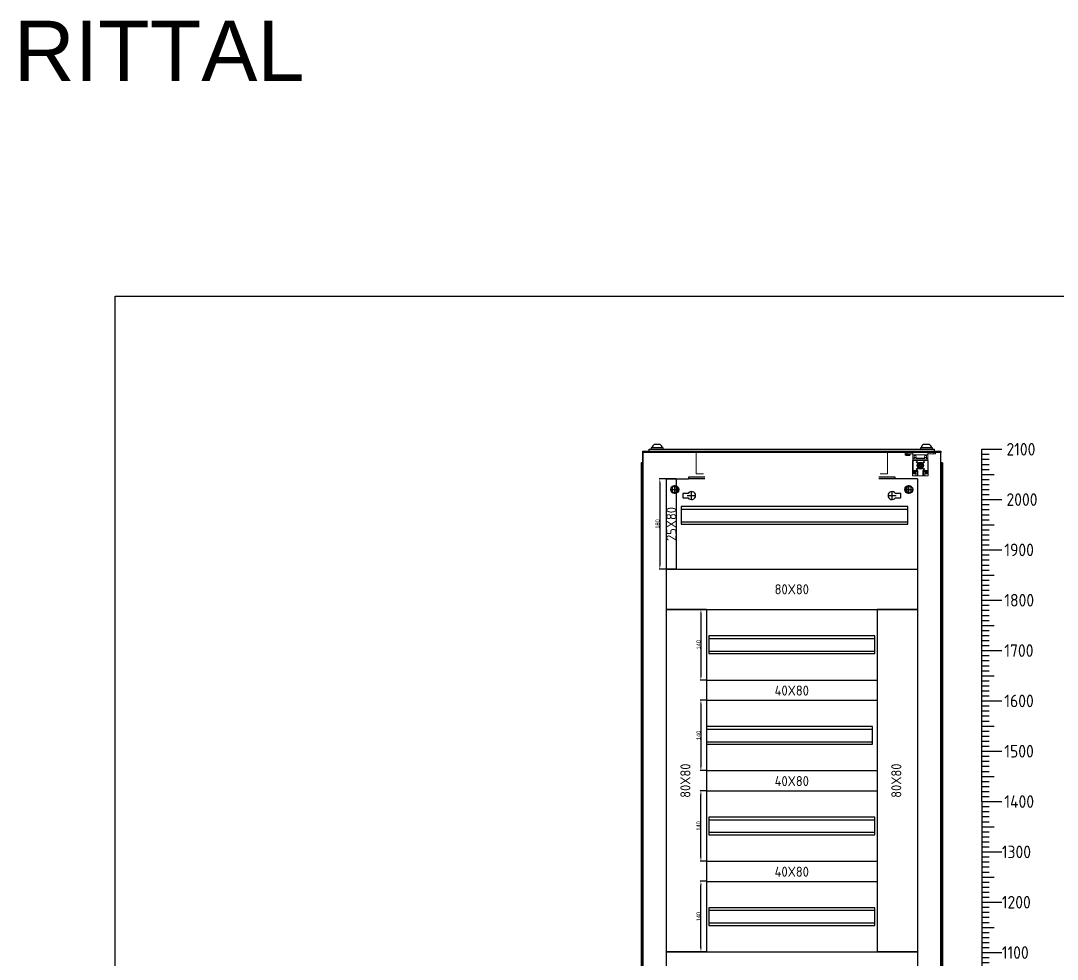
# Model space of a CAD drawing. Header units: millimetres. Extents: x 42168 to 50458, y 36014 to 39431.
# Drawn here: x 46370 to 48430, y 37566 to 39431 of the extents above; entities that cross this region are included whole.
import ezdxf
from ezdxf.enums import TextEntityAlignment as Align

# ---------------------------------------------------------------- set-up
doc = ezdxf.new("R2010")
doc.units = ezdxf.units.MM
doc.set_wipeout_variables(frame=1)
doc.layers.add('! NO PLOT !', color=7, linetype='Continuous', true_color=0xff75dd, plot=False)
doc.layers.add('000-PI-Oprema', color=30, linetype='Continuous', lineweight=5)
for name, color, linetype in [('000-PI-ORMAR', 2, 'Continuous'), ('002-PI-Kabelska kanalica', 150, 'Continuous'), ('004-PI-DIN Šina', 3, 'Continuous')]:
    doc.layers.add(name, color=color, linetype=linetype)
doc.styles.add('PI0', font='isocpeur.ttf', dxfattribs={"width": 0.9})
doc.styles.get("Standard").update_dxf_attribs({"font": 'arial.ttf'})
doc.dimstyles.new('ISO-25-lb', dxfattribs={"dimtxt": 8, "dimasz": 8, "dimexe": 1.25, "dimexo": 0.625, "dimtad": 1, "dimtxsty": 'Standard', "dimcen": 5, "dimadec": 0, "dimazin": 0, "dimtfac": 1, "dimtmove": 0, "dimatfit": 3, "dimfxl": 1, "dimarcsym": 0})

# ---------------------------------------------------------------- blocks, each defined once
blk = doc.blocks.new('SKALA_2100')
for p, q in [((6091.9, 12435.4), (6091.9, 13135.4)), ((6091.9, 13135.4), (6131.9, 13135.4)), ((6091.9, 13125.4), (6106.9, 13125.4)), ((6091.9, 13115.4), (6106.9, 13115.4)), ((6091.9, 13105.4), (6106.9, 13105.4)), ((6091.9, 13095.4), (6106.9, 13095.4)), ((6091.9, 13085.4), (6116.9, 13085.4)), ((6091.9, 13075.4), (6106.9, 13075.4)), ((6091.9, 13065.4), (6106.9, 13065.4)), ((6091.9, 13055.4), (6106.9, 13055.4)), ((6091.9, 13045.4), (6106.9, 13045.4)), ((6091.9, 13035.4), (6131.9, 13035.4)), ((6091.9, 13035.4), (6131.9, 13035.4)), ((6091.9, 13025.4), (6106.9, 13025.4)), ((6091.9, 13015.4), (6106.9, 13015.4)), ((6091.9, 13005.4), (6106.9, 13005.4)), ((6091.9, 12995.4), (6106.9, 12995.4)), ((6091.9, 12985.4), (6116.9, 12985.4)), ((6091.9, 12975.4), (6106.9, 12975.4)), ((6091.9, 12965.4), (6106.9, 12965.4)), ((6091.9, 12955.4), (6106.9, 12955.4)), ((6091.9, 12945.4), (6106.9, 12945.4)), ((6091.9, 12935.4), (6131.9, 12935.4)), ((6091.9, 12925.4), (6106.9, 12925.4)), ((6091.9, 12915.4), (6106.9, 12915.4)), ((6091.9, 12905.4), (6106.9, 12905.4)), ((6091.9, 12895.4), (6106.9, 12895.4)), ((6091.9, 12885.4), (6116.9, 12885.4)), ((6091.9, 12875.4), (6106.9, 12875.4)), ((6091.9, 12865.4), (6106.9, 12865.4)), ((6091.9, 12855.4), (6106.9, 12855.4)), ((6091.9, 12845.4), (6106.9, 12845.4)), ((6091.9, 12835.4), (6131.9, 12835.4)), ((6091.9, 12825.4), (6106.9, 12825.4)), ((6091.9, 12815.4), (6106.9, 12815.4)), ((6091.9, 12805.4), (6106.9, 12805.4)), ((6091.9, 12795.4), (6106.9, 12795.4)), ((6091.9, 12785.4), (6116.9, 12785.4)), ((6091.9, 12775.4), (6106.9, 12775.4)), ((6091.9, 12765.4), (6106.9, 12765.4)), ((6091.9, 12755.4), (6106.9, 12755.4)), ((6091.9, 12745.4), (6106.9, 12745.4)), ((6091.9, 12735.4), (6131.9, 12735.4)), ((6091.9, 12725.4), (6106.9, 12725.4)), ((6091.9, 12715.4), (6106.9, 12715.4)), ((6091.9, 12705.4), (6106.9, 12705.4)), ((6091.9, 12695.4), (6106.9, 12695.4)), ((6091.9, 12685.4), (6116.9, 12685.4)), ((6091.9, 12675.4), (6106.9, 12675.4)), ((6091.9, 12665.4), (6106.9, 12665.4)), ((6091.9, 12655.4), (6106.9, 12655.4)), ((6091.9, 12645.4), (6106.9, 12645.4)), ((6091.9, 12635.4), (6131.9, 12635.4)), ((6091.9, 12625.4), (6106.9, 12625.4)), ((6091.9, 12615.4), (6106.9, 12615.4)), ((6091.9, 12605.4), (6106.9, 12605.4)), ((6091.9, 12595.4), (6106.9, 12595.4)), ((6091.9, 12585.4), (6116.9, 12585.4)), ((6091.9, 12575.4), (6106.9, 12575.4)), ((6091.9, 12565.4), (6106.9, 12565.4)), ((6091.9, 12555.4), (6106.9, 12555.4)), ((6091.9, 12545.4), (6106.9, 12545.4)), ((6091.9, 12535.4), (6131.9, 12535.4)), ((6091.9, 12525.4), (6106.9, 12525.4)), ((6091.9, 12515.4), (6106.9, 12515.4)), ((6091.9, 12505.4), (6106.9, 12505.4)), ((6091.9, 12495.4), (6106.9, 12495.4)), ((6091.9, 12485.4), (6116.9, 12485.4)), ((6091.9, 12475.4), (6106.9, 12475.4)), ((6091.9, 12465.4), (6106.9, 12465.4)), ((6091.9, 12455.4), (6106.9, 12455.4)), ((6091.9, 12445.4), (6106.9, 12445.4)), ((6091.9, 12435.4), (6131.9, 12435.4)), ((6091.9, 12435.4), (6091.9, 11575.4)), ((6091.9, 12435.4), (6131.9, 12435.4)), ((6091.9, 12425.4), (6106.9, 12425.4)), ((6091.9, 12415.4), (6106.9, 12415.4)), ((6091.9, 12405.4), (6106.9, 12405.4)), ((6091.9, 12395.4), (6106.9, 12395.4)), ((6091.9, 12385.4), (6116.9, 12385.4)), ((6091.9, 12375.4), (6106.9, 12375.4)), ((6091.9, 12365.4), (6106.9, 12365.4)), ((6091.9, 12355.4), (6106.9, 12355.4)), ((6091.9, 12345.4), (6106.9, 12345.4)), ((6091.9, 12335.4), (6131.9, 12335.4)), ((6091.9, 12325.4), (6106.9, 12325.4)), ((6091.9, 12315.4), (6106.9, 12315.4)), ((6091.9, 12305.4), (6106.9, 12305.4)), ((6091.9, 12295.4), (6106.9, 12295.4)), ((6091.9, 12285.4), (6116.9, 12285.4)), ((6091.9, 12275.4), (6106.9, 12275.4)), ((6091.9, 12265.4), (6106.9, 12265.4)), ((6091.9, 12255.4), (6106.9, 12255.4)), ((6091.9, 12245.4), (6106.9, 12245.4)), ((6091.9, 12235.4), (6131.9, 12235.4)), ((6091.9, 12235.4), (6131.9, 12235.4)), ((6091.9, 12235.4), (6131.9, 12235.4)), ((6091.9, 12225.4), (6106.9, 12225.4)), ((6091.9, 12215.4), (6106.9, 12215.4)), ((6091.9, 12205.4), (6106.9, 12205.4)), ((6091.9, 12195.4), (6106.9, 12195.4)), ((6091.9, 12185.4), (6116.9, 12185.4)), ((6091.9, 12175.4), (6106.9, 12175.4)), ((6091.9, 12165.4), (6106.9, 12165.4)), ((6091.9, 12155.4), (6106.9, 12155.4)), ((6091.9, 12145.4), (6106.9, 12145.4)), ((6091.9, 12135.4), (6131.9, 12135.4)), ((6091.9, 12125.4), (6106.9, 12125.4)), ((6091.9, 12115.4), (6106.9, 12115.4)), ((6091.9, 12105.4), (6106.9, 12105.4)), ((6091.9, 12095.4), (6106.9, 12095.4)), ((6091.9, 12085.4), (6116.9, 12085.4)), ((6091.9, 12075.4), (6106.9, 12075.4)), ((6091.9, 12065.4), (6106.9, 12065.4)), ((6091.9, 12055.4), (6106.9, 12055.4)), ((6091.9, 12045.4), (6106.9, 12045.4)), ((6091.9, 12035.4), (6131.9, 12035.4)), ((6091.9, 12035.4), (6131.9, 12035.4)), ((6091.9, 12035.4), (6131.9, 12035.4)), ((6091.9, 12035.4), (6131.9, 12035.4)), ((6091.9, 12025.4), (6106.9, 12025.4)), ((6091.9, 12015.4), (6106.9, 12015.4)), ((6091.9, 12005.4), (6106.9, 12005.4)), ((6091.9, 11995.4), (6106.9, 11995.4)), ((6091.9, 11985.4), (6116.9, 11985.4)), ((6091.9, 11975.4), (6106.9, 11975.4)), ((6091.9, 11965.4), (6106.9, 11965.4)), ((6091.9, 11955.4), (6106.9, 11955.4)), ((6091.9, 11945.4), (6106.9, 11945.4)), ((6091.9, 11935.4), (6131.9, 11935.4)), ((6091.9, 11925.4), (6106.9, 11925.4)), ((6091.9, 11915.4), (6106.9, 11915.4)), ((6091.9, 11905.4), (6106.9, 11905.4)), ((6091.9, 11895.4), (6106.9, 11895.4)), ((6091.9, 11885.4), (6116.9, 11885.4)), ((6091.9, 11875.4), (6106.9, 11875.4)), ((6091.9, 11865.4), (6106.9, 11865.4)), ((6091.9, 11855.4), (6106.9, 11855.4)), ((6091.9, 11845.4), (6106.9, 11845.4)), ((6091.9, 11835.4), (6131.9, 11835.4)), ((6091.9, 11835.4), (6131.9, 11835.4)), ((6091.9, 11835.4), (6131.9, 11835.4)), ((6091.9, 11835.4), (6131.9, 11835.4)), ((6091.9, 11835.4), (6131.9, 11835.4)), ((6091.9, 11825.4), (6106.9, 11825.4)), ((6091.9, 11815.4), (6106.9, 11815.4)), ((6091.9, 11805.4), (6106.9, 11805.4)), ((6091.9, 11795.4), (6106.9, 11795.4)), ((6091.9, 11785.4), (6116.9, 11785.4)), ((6091.9, 11775.4), (6106.9, 11775.4)), ((6091.9, 11765.4), (6106.9, 11765.4)), ((6091.9, 11755.4), (6106.9, 11755.4)), ((6091.9, 11745.4), (6106.9, 11745.4)), ((6091.9, 11735.4), (6131.9, 11735.4)), ((6091.9, 11725.4), (6106.9, 11725.4)), ((6091.9, 11715.4), (6106.9, 11715.4)), ((6091.9, 11705.4), (6106.9, 11705.4)), ((6091.9, 11695.4), (6106.9, 11695.4)), ((6091.9, 11685.4), (6116.9, 11685.4)), ((6091.9, 11675.4), (6106.9, 11675.4)), ((6091.9, 11665.4), (6106.9, 11665.4)), ((6091.9, 11655.4), (6106.9, 11655.4)), ((6091.9, 11645.4), (6106.9, 11645.4)), ((6091.9, 11635.4), (6131.9, 11635.4)), ((6091.9, 11635.4), (6131.9, 11635.4)), ((6091.9, 11635.4), (6131.9, 11635.4)), ((6091.9, 11635.4), (6131.9, 11635.4)), ((6091.9, 11635.4), (6131.9, 11635.4)), ((6091.9, 11635.4), (6131.9, 11635.4)), ((6091.9, 11625.4), (6106.9, 11625.4)), ((6091.9, 11615.4), (6106.9, 11615.4)), ((6091.9, 11605.4), (6106.9, 11605.4)), ((6091.9, 11595.4), (6106.9, 11595.4)), ((6091.9, 11585.4), (6116.9, 11585.4)), ((6091.9, 11575.4), (6091.9, 11035.4)), ((6091.9, 11575.4), (6106.9, 11575.4)), ((6091.9, 11565.4), (6106.9, 11565.4)), ((6091.9, 11555.4), (6106.9, 11555.4)), ((6091.9, 11545.4), (6106.9, 11545.4)), ((6091.9, 11535.4), (6131.9, 11535.4)), ((6091.9, 11525.4), (6106.9, 11525.4)), ((6091.9, 11515.4), (6106.9, 11515.4)), ((6091.9, 11505.4), (6106.9, 11505.4)), ((6091.9, 11495.4), (6106.9, 11495.4)), ((6091.9, 11485.4), (6116.9, 11485.4)), ((6091.9, 11475.4), (6106.9, 11475.4)), ((6091.9, 11465.4), (6106.9, 11465.4)), ((6091.9, 11455.4), (6106.9, 11455.4)), ((6091.9, 11445.4), (6106.9, 11445.4)), ((6091.9, 11435.4), (6131.9, 11435.4)), ((6091.9, 11435.4), (6131.9, 11435.4)), ((6091.9, 11435.4), (6131.9, 11435.4)), ((6091.9, 11435.4), (6131.9, 11435.4)), ((6091.9, 11435.4), (6131.9, 11435.4)), ((6091.9, 11435.4), (6131.9, 11435.4)), ((6091.9, 11435.4), (6131.9, 11435.4)), ((6091.9, 11425.4), (6106.9, 11425.4)), ((6091.9, 11415.4), (6106.9, 11415.4)), ((6091.9, 11405.4), (6106.9, 11405.4)), ((6091.9, 11395.4), (6106.9, 11395.4)), ((6091.9, 11385.4), (6116.9, 11385.4)), ((6091.9, 11375.4), (6106.9, 11375.4)), ((6091.9, 11365.4), (6106.9, 11365.4)), ((6091.9, 11355.4), (6106.9, 11355.4)), ((6091.9, 11345.4), (6106.9, 11345.4)), ((6091.9, 11335.4), (6131.9, 11335.4)), ((6091.9, 11325.4), (6106.9, 11325.4)), ((6091.9, 11315.4), (6106.9, 11315.4)), ((6091.9, 11305.4), (6106.9, 11305.4)), ((6091.9, 11295.4), (6106.9, 11295.4)), ((6091.9, 11285.4), (6116.9, 11285.4)), ((6091.9, 11275.4), (6106.9, 11275.4)), ((6091.9, 11265.4), (6106.9, 11265.4)), ((6091.9, 11255.4), (6106.9, 11255.4)), ((6091.9, 11245.4), (6106.9, 11245.4)), ((6091.9, 11235.4), (6131.9, 11235.4)), ((6091.9, 11235.4), (6131.9, 11235.4)), ((6091.9, 11235.4), (6131.9, 11235.4)), ((6091.9, 11235.4), (6131.9, 11235.4)), ((6091.9, 11235.4), (6131.9, 11235.4)), ((6091.9, 11235.4), (6131.9, 11235.4)), ((6091.9, 11235.4), (6131.9, 11235.4)), ((6091.9, 11235.4), (6131.9, 11235.4)), ((6091.9, 11225.4), (6106.9, 11225.4)), ((6091.9, 11215.4), (6106.9, 11215.4)), ((6091.9, 11205.4), (6106.9, 11205.4)), ((6091.9, 11195.4), (6106.9, 11195.4)), ((6091.9, 11185.4), (6116.9, 11185.4)), ((6091.9, 11175.4), (6106.9, 11175.4)), ((6091.9, 11165.4), (6106.9, 11165.4)), ((6091.9, 11155.4), (6106.9, 11155.4)), ((6091.9, 11145.4), (6106.9, 11145.4)), ((6091.9, 11135.4), (6131.9, 11135.4)), ((6091.9, 11125.4), (6106.9, 11125.4)), ((6091.9, 11115.4), (6106.9, 11115.4)), ((6091.9, 11105.4), (6106.9, 11105.4)), ((6091.9, 11095.4), (6106.9, 11095.4)), ((6091.9, 11085.4), (6116.9, 11085.4)), ((6091.9, 11075.4), (6106.9, 11075.4)), ((6091.9, 11065.4), (6106.9, 11065.4)), ((6091.9, 11055.4), (6106.9, 11055.4)), ((6091.9, 11045.4), (6106.9, 11045.4)), ((6091.9, 11035.4), (6131.9, 11035.4))]:
    blk.add_line(p, q)
at = {"style": 'PI0', "width": 0.9}
for s, p in [('2100', (6141.1, 13135.4)), ('2000', (6141.1, 13035.4)), ('1900', (6136.9, 12935.4)), ('1800', (6136.9, 12835.4)), ('1700', (6136.9, 12735.4)), ('1600', (6136.9, 12635.4)), ('1500', (6136.9, 12535.4)), ('1400', (6136.9, 12435.4)), ('1300', (6131.9, 12335.4)), ('1200', (6131.9, 12235.4)), ('1100', (6131.9, 12135.4)), ('1000', (6131.9, 12035.4)), ('900', (6131.9, 11935.4)), ('800', (6131.9, 11835.4)), ('700', (6131.9, 11735.4)), ('600', (6131.9, 11635.4)), ('500', (6131.9, 11535.4)), ('400', (6131.9, 11435.4)), ('300', (6131.9, 11335.4)), ('200', (6131.9, 11235.4)), ('100', (6131.9, 11135.4)), ('0', (6131.9, 11035.4))]:
    blk.add_text(s, height=25, dxfattribs=at).set_placement(p, align=Align.MIDDLE_LEFT)
blk = doc.blocks.new('8606.000_montažna')
at = {"layer": '! NO PLOT !'}
for p, q in [((50700.4, 38419.5), (50700.4, 38436.3)), ((50706.4, 38433.2), (50706.4, 38422.6)), ((51159.4, 38433.2), (51159.4, 38422.6)), ((51165.4, 38419.5), (51165.4, 38436.3)), ((50692, 38427.9), (50708.8, 38427.9)), ((50695.4, 38431.9), (50695.4, 38423.9)), ((50704.4, 38423.9), (50704.4, 38431.9)), ((50716.2, 38419.1), (50716.2, 38412.7)), ((50726.9, 38420.1), (50717.2, 38420.1)), ((50725.3, 38415.9), (50742.1, 38415.9)), ((50733.7, 38407.5), (50733.7, 38424.3)), ((51123.7, 38415.9), (51140.5, 38415.9)), ((51132.1, 38407.5), (51132.1, 38424.3)), ((51148.6, 38420.1), (51138.9, 38420.1)), ((51149.6, 38412.7), (51149.6, 38419.1)), ((51157, 38427.9), (51173.8, 38427.9)), ((51161.4, 38431.9), (51161.4, 38423.9)), ((51170.4, 38423.9), (51170.4, 38431.9)), ((50717.2, 38411.7), (50726.9, 38411.7)), ((51138.9, 38411.7), (51148.6, 38411.7)), ((50733.7, 36584.5), (50733.7, 36601.3)), ((51132.1, 36584.5), (51132.1, 36601.3)), ((50692, 36580.9), (50708.8, 36580.9)), ((50695.4, 36584.9), (50695.4, 36576.9)), ((50700.4, 36572.5), (50700.4, 36589.3)), ((50704.4, 36576.9), (50704.4, 36584.9)), ((50706.4, 36586.2), (50706.4, 36575.6)), ((50716.2, 36596.1), (50716.2, 36589.7)), ((50726.9, 36597.1), (50717.2, 36597.1)), ((50717.2, 36588.7), (50726.9, 36588.7)), ((50725.3, 36592.9), (50742.1, 36592.9)), ((51123.7, 36592.9), (51140.5, 36592.9)), ((51148.6, 36597.1), (51138.9, 36597.1)), ((51138.9, 36588.7), (51148.6, 36588.7)), ((51149.6, 36589.7), (51149.6, 36596.1)), ((51157, 36580.9), (51173.8, 36580.9)), ((51159.4, 36586.2), (51159.4, 36575.6)), ((51161.4, 36584.9), (51161.4, 36576.9)), ((51165.4, 36572.5), (51165.4, 36589.3)), ((51170.4, 36576.9), (51170.4, 36584.9))]:
    blk.add_line(p, q, dxfattribs=at)
for centre in [(50700.4, 38427.9), (51165.4, 38427.9), (50700.4, 36580.9), (51165.4, 36580.9)]:
    blk.add_circle(centre, 8, dxfattribs=at)
for centre, radius, start, end in [((50699.9, 38427.9), 6, 41.4096, 138.5904), ((51165.9, 38427.9), 6, 41.4096, 138.5904), ((50699.9, 38427.9), 6, 221.4096, 318.5904), ((50717.2, 38419.1), 1, 90, 180), ((50717.2, 38412.7), 1, 180, 270), ((50733.7, 38415.9), 8, 211.6682, 148.3318), ((51132.1, 38415.9), 8, 31.6682, 328.3318), ((51148.6, 38419.1), 1, 0, 90), ((51148.6, 38412.7), 1, 270, 0), ((51165.9, 38427.9), 6, 221.4096, 318.5904), ((50733.7, 36592.9), 8, 211.6682, 148.3318), ((51132.1, 36592.9), 8, 31.6682, 328.3318), ((50699.9, 36580.9), 6, 41.4096, 138.5904), ((50717.2, 36596.1), 1, 90, 180), ((50717.2, 36589.7), 1, 180, 270), ((51148.6, 36596.1), 1, 0, 90), ((51148.6, 36589.7), 1, 270, 0), ((51165.9, 36580.9), 6, 41.4096, 138.5904), ((50699.9, 36580.9), 6, 221.4096, 318.5904), ((51165.9, 36580.9), 6, 221.4096, 318.5904)]:
    blk.add_arc(centre, radius, start, end, dxfattribs=at)
at = {"layer": '000-PI-ORMAR'}
for p, q in [((50683.4, 38449.4), (50727.4, 38449.4)), ((50683.4, 38449.4), (50683.4, 36559.4)), ((50727.4, 38452.4), (50727.4, 38449.4)), ((51138.4, 38452.4), (50727.4, 38452.4)), ((51138.4, 38449.4), (50727.4, 38449.4)), ((51138.4, 38449.4), (51138.4, 38452.4)), ((51182.4, 38449.4), (51138.4, 38449.4)), ((51182.4, 38449.4), (51182.4, 36559.4)), ((50727.4, 36559.4), (50683.4, 36559.4)), ((51138.4, 36559.4), (50727.4, 36559.4)), ((50727.4, 36559.4), (50727.4, 36556.4)), ((51138.4, 36559.4), (51182.4, 36559.4)), ((51138.4, 36556.4), (51138.4, 36559.4)), ((51138.4, 36556.4), (50727.4, 36556.4))]:
    blk.add_line(p, q, dxfattribs=at)
blk = doc.blocks.new('8640003')
at = {"layer": '000-PI-ORMAR'}
for p, q in [((-3796.1, -306.8), (-3879.1, -306.8)), ((-3879.1, -404.8), (-3879.1, -306.8)), ((-3876.1, -305.8), (-3876.1, -306.8)), ((-3802.6, -305.8), (-3876.1, -305.8)), ((-3802.6, -305.8), (-3802.6, -306.8)), ((-3198.1, -306.8), (-3796.1, -306.8)), ((-3796.1, -404.8), (-3796.1, -306.8)), ((-3766.6, -404.8), (-3766.6, -306.8)), ((-3764.6, -308.8), (-3766.6, -308.8)), ((-3764.6, -306.8), (-3764.6, -404.8)), ((-3229.6, -404.8), (-3229.6, -306.8)), ((-3229.6, -308.8), (-3227.6, -308.8)), ((-3227.6, -306.8), (-3227.6, -404.8)), ((-3198.1, -306.8), (-3115.1, -306.8)), ((-3198.1, -306.8), (-3198.1, -404.8)), ((-3191.6, -305.8), (-3163.6, -305.8)), ((-3191.6, -305.8), (-3191.6, -306.8)), ((-3163.6, -305.8), (-3141.7, -305.8)), ((-3118.1, -305.8), (-3141.7, -305.8)), ((-3118.1, -306.8), (-3118.1, -305.8)), ((-3115.1, -306.8), (-3115.1, -404.8)), ((-3796.1, -404.8), (-3879.1, -404.8)), ((-3876.1, -404.8), (-3876.1, -405.8)), ((-3876.1, -405.8), (-3802.6, -405.8)), ((-3864.6, -404.8), (-3864.6, -405.8)), ((-3802.6, -404.8), (-3802.6, -405.8)), ((-3198.1, -404.8), (-3796.1, -404.8)), ((-3764.6, -402.8), (-3766.6, -402.8)), ((-3229.6, -402.8), (-3227.6, -402.8)), ((-3198.1, -404.8), (-3115.1, -404.8)), ((-3191.6, -404.8), (-3191.6, -405.8)), ((-3191.6, -405.8), (-3118.1, -405.8)), ((-3118.1, -404.8), (-3118.1, -405.8))]:
    blk.add_line(p, q, dxfattribs=at)
blk = doc.blocks.new('8606.000_back')
at = {"layer": '! NO PLOT !'}
for p, q in [((47669.5, 36643.7), (47669.5, 36661.6)), ((48134.5, 36643.7), (48134.5, 36661.6)), ((47660.6, 36652.7), (47678.4, 36652.7)), ((48125.6, 36652.7), (48143.4, 36652.7))]:
    blk.add_line(p, q, dxfattribs=at)
at = {"layer": '000-PI-ORMAR'}
for p, q in [((47618.3, 38573.2), (47618.3, 38579.7)), ((47618.3, 38579.7), (48185.8, 38579.7)), ((47646.5, 38582.6), (47622.5, 38582.6)), ((47622.5, 38582.6), (47622.5, 38579.7)), ((47640.5, 38589.2), (47628.5, 38589.2)), ((47646.5, 38579.7), (47646.5, 38582.6)), ((48181.5, 38582.6), (48157.5, 38582.6)), ((48157.5, 38582.6), (48157.5, 38579.7)), ((48175.5, 38589.2), (48163.5, 38589.2)), ((48181.5, 38579.7), (48181.5, 38582.6)), ((48185.8, 38573.2), (48185.8, 38579.7)), ((47606, 38575.7), (47618.3, 38575.7)), ((47606, 38552.5), (47606, 38575.7)), ((47606, 38573.2), (47606, 36588.7)), ((48198, 38573.2), (47606, 38573.2)), ((47607.5, 38573.2), (47607.5, 38574.2)), ((47607.5, 38574.2), (47618.3, 38574.2)), ((47618.3, 38575.7), (48185.8, 38575.7)), ((47618.3, 38574.2), (48185.8, 38574.2)), ((48185.8, 38575.7), (48198, 38575.7)), ((48185.8, 38574.2), (48196.5, 38574.2)), ((48196.5, 38574.2), (48196.5, 38573.2)), ((48198, 38575.7), (48198, 38573.2)), ((48198, 36588.7), (48198, 38573.2)), ((47602.5, 38552.7), (47602.5, 36601.7)), ((47605.2, 38552.7), (47602.5, 38552.7)), ((47606, 38552.5), (47605.2, 38552.7)), ((47605.2, 38552.7), (47605.2, 36601.7)), ((47606, 36601.7), (47606, 38552.5)), ((48198.8, 38552.7), (48198, 38552.5)), ((48201.5, 38552.7), (48198.8, 38552.7)), ((48198.8, 38552.7), (48198.8, 36601.7)), ((48201.5, 38552.7), (48201.5, 36601.7)), ((47602.5, 36601.7), (47606, 36601.7)), ((47606, 36578.7), (47606, 36601.7)), ((48198, 36601.7), (48201.5, 36601.7)), ((47606, 36588.7), (48198, 36588.7)), ((47607.5, 36580.2), (47607.5, 36588.7)), ((47624.5, 36580.2), (47607.5, 36580.2)), ((47624.5, 36588.7), (47624.5, 36577.7)), ((48179.5, 36580.2), (47624.5, 36580.2)), ((47646.5, 36588.7), (47646.5, 36577.7)), ((48157.5, 36588.7), (48157.5, 36577.7)), ((48179.5, 36588.7), (48179.5, 36577.7)), ((48196.5, 36580.2), (48179.5, 36580.2)), ((48196.5, 36588.7), (48196.5, 36580.2)), ((48198, 36588.7), (48198, 36578.7)), ((47624.5, 36578.7), (47606, 36578.7)), ((47623.1, 36577.7), (47624.5, 36577.7)), ((47623.1, 36571.7), (47623.1, 36577.7)), ((47623.1, 36571.7), (47680.7, 36571.7)), ((48179.5, 36578.7), (47624.5, 36578.7)), ((47624.5, 36577.7), (47628.8, 36577.7)), ((47628.8, 36577.7), (47650.9, 36577.7)), ((48153.1, 36577.7), (47650.9, 36577.7)), ((47680.7, 36571.7), (47680.7, 36577.7)), ((48123.3, 36577.7), (48123.3, 36571.7)), ((48123.3, 36571.7), (48181, 36571.7)), ((48153.1, 36577.7), (48175.3, 36577.7)), ((48175.3, 36577.7), (48179.5, 36577.7)), ((48198, 36578.7), (48179.5, 36578.7)), ((48179.5, 36577.7), (48181, 36577.7)), ((48181, 36571.7), (48181, 36577.7))]:
    blk.add_line(p, q, dxfattribs=at)
for centre, start, end in [((47634.9, 38580), 124.8208, 166.6054), ((47634.1, 38580), 13.3946, 55.1792), ((48169.9, 38580), 124.8208, 166.6054), ((48169.1, 38580), 13.3946, 55.1792)]:
    blk.add_arc(centre, 11.2, start, end, dxfattribs=at)
at = {"layer": '000-PI-ORMAR', "xscale": 0.7382198952879581}
blk.add_blockref('8640003', (50483.6, 36885.5), dxfattribs=at)
blk = doc.blocks.new('*U114')
at = {"layer": '002-PI-Kabelska kanalica'}
for p, q in [((-20, 580), (60, 580)), ((-20, -100), (-20, 580)), ((60, -100), (60, 580)), ((-20, -100), (60, -100))]:
    blk.add_line(p, q, dxfattribs=at)
blk = doc.blocks.new('*U116')
at = {"layer": '004-PI-DIN Šina'}
blk.add_lwpolyline([(450, -17.5), (450, 17.5), (0, 17.5), (0, -17.5)], close=True, dxfattribs=at)
for points in [[(0, 12.5), (450, 12.5)], [(0, -12.5), (450, -12.5)]]:
    blk.add_lwpolyline(points, dxfattribs=at)
blk = doc.blocks.new('*U118')
at = {"layer": '004-PI-DIN Šina'}
blk.add_lwpolyline([(330, -17.5), (330, 17.5), (0, 17.5), (0, -17.5)], close=True, dxfattribs=at)
for points in [[(0, 12.5), (330, 12.5)], [(0, -12.5), (330, -12.5)]]:
    blk.add_lwpolyline(points, dxfattribs=at)
blk = doc.blocks.new('*U105')
at = {"layer": '004-PI-DIN Šina'}
blk.add_lwpolyline([(330, -17.5), (330, 17.5), (0, 17.5), (0, -17.5)], close=True, dxfattribs=at)
for points in [[(0, 12.5), (330, 12.5)], [(0, -12.5), (330, -12.5)]]:
    blk.add_lwpolyline(points, dxfattribs=at)
blk = doc.blocks.new('*U117')
at = {"layer": '002-PI-Kabelska kanalica'}
for p, q in [((-20, 399), (60, 399)), ((-20, -100), (-20, 399)), ((60, -100), (60, 399)), ((-20, -100), (60, -100))]:
    blk.add_line(p, q, dxfattribs=at)
blk = doc.blocks.new('*U119')
at = {"layer": '002-PI-Kabelska kanalica'}
for p, q in [((-20, 239), (20, 239)), ((-20, -100), (-20, 239)), ((20, -100), (20, 239)), ((-20, -100), (20, -100))]:
    blk.add_line(p, q, dxfattribs=at)
blk = doc.blocks.new('*U106')
at = {"layer": '002-PI-Kabelska kanalica'}
for p, q in [((-20, 80), (0, 80)), ((-20, -100), (-20, 80)), ((0, -100), (0, 80)), ((-20, -100), (0, -100))]:
    blk.add_line(p, q, dxfattribs=at)
blk = doc.blocks.new('*U107')
at = {"layer": '002-PI-Kabelska kanalica'}
for p, q in [((-20, 580), (60, 580)), ((-20, -100), (-20, 580)), ((60, -100), (60, 580)), ((-20, -100), (60, -100))]:
    blk.add_line(p, q, dxfattribs=at)
blk = doc.blocks.new('*D115')
at = {"layer": '! NO PLOT !', "color": 0, "linetype": 'Continuous', "lineweight": -2, "ltscale": 0.25, "transparency": 16777216}
for p, q in [((47731.9, 38261.2), (47720.2, 38261.2)), ((47721.4, 38253.2), (47721.4, 38129.2)), ((47731.9, 38121.2), (47720.2, 38121.2))]:
    blk.add_line(p, q, dxfattribs=at)
at = {"layer": '! NO PLOT !', "color": 0, "ltscale": 0.25, "transparency": 16777216}
for points in [[(47720.1, 38253.2), (47722.8, 38253.2), (47721.4, 38261.2)], [(47720.1, 38129.2), (47722.8, 38129.2), (47721.4, 38121.2)]]:
    blk.add_solid(points, dxfattribs=at)
at = {"layer": 'Defpoints', "color": 0, "ltscale": 0.25, "transparency": 16777216}
for p in [(47732.5, 38261.2), (47721.4, 38121.2), (47732.5, 38121.2)]:
    blk.add_point(p, dxfattribs=at)
at = {"layer": '! NO PLOT !', "color": 0, "ltscale": 0.25, "transparency": 16777216, "insert": (47716.7, 38191.2), "char_height": 8, "attachment_point": 5, "rotation": 90}
blk.add_mtext('140', dxfattribs=at)
blk = doc.blocks.new('*D125')
at = {"layer": '! NO PLOT !', "color": 0, "linetype": 'Continuous', "lineweight": -2, "ltscale": 0.25, "transparency": 16777216}
for p, q in [((47651.9, 38521.2), (47638.6, 38521.2)), ((47639.8, 38513.2), (47639.8, 38349.2)), ((47651.9, 38341.2), (47638.6, 38341.2))]:
    blk.add_line(p, q, dxfattribs=at)
at = {"layer": '! NO PLOT !', "color": 0, "ltscale": 0.25, "transparency": 16777216}
for points in [[(47638.5, 38513.2), (47641.2, 38513.2), (47639.8, 38521.2)], [(47638.5, 38349.2), (47641.2, 38349.2), (47639.8, 38341.2)]]:
    blk.add_solid(points, dxfattribs=at)
at = {"layer": 'Defpoints', "color": 0, "ltscale": 0.25, "transparency": 16777216}
for p in [(47652.5, 38521.2), (47639.8, 38341.2), (47652.5, 38341.2)]:
    blk.add_point(p, dxfattribs=at)
at = {"layer": '! NO PLOT !', "color": 0, "ltscale": 0.25, "transparency": 16777216, "insert": (47635.1, 38431.2), "char_height": 8, "attachment_point": 5, "rotation": 90}
blk.add_mtext('180', dxfattribs=at)
blk = doc.blocks.new('*D126')
at = {"layer": '! NO PLOT !', "color": 0, "linetype": 'Continuous', "lineweight": -2, "ltscale": 0.25, "transparency": 16777216}
for p, q in [((47731.9, 38081.2), (47720.2, 38081.2)), ((47721.4, 38073.2), (47721.4, 37949.2)), ((47731.9, 37941.2), (47720.2, 37941.2))]:
    blk.add_line(p, q, dxfattribs=at)
at = {"layer": '! NO PLOT !', "color": 0, "ltscale": 0.25, "transparency": 16777216}
for points in [[(47720.1, 38073.2), (47722.8, 38073.2), (47721.4, 38081.2)], [(47720.1, 37949.2), (47722.8, 37949.2), (47721.4, 37941.2)]]:
    blk.add_solid(points, dxfattribs=at)
at = {"layer": 'Defpoints', "color": 0, "ltscale": 0.25, "transparency": 16777216}
for p in [(47732.5, 38081.2), (47721.4, 37941.2), (47732.5, 37941.2)]:
    blk.add_point(p, dxfattribs=at)
at = {"layer": '! NO PLOT !', "color": 0, "ltscale": 0.25, "transparency": 16777216, "insert": (47716.7, 38011.2), "char_height": 8, "attachment_point": 5, "rotation": 90}
blk.add_mtext('140', dxfattribs=at)
blk = doc.blocks.new('*D127')
at = {"layer": '! NO PLOT !', "color": 0, "linetype": 'Continuous', "lineweight": -2, "ltscale": 0.25, "transparency": 16777216}
for p, q in [((47731.9, 37901.2), (47720.2, 37901.2)), ((47721.4, 37769.2), (47721.4, 37893.2)), ((47731.9, 37761.2), (47720.2, 37761.2))]:
    blk.add_line(p, q, dxfattribs=at)
at = {"layer": '! NO PLOT !', "color": 0, "ltscale": 0.25, "transparency": 16777216}
for points in [[(47720.1, 37893.2), (47722.8, 37893.2), (47721.4, 37901.2)], [(47720.1, 37769.2), (47722.8, 37769.2), (47721.4, 37761.2)]]:
    blk.add_solid(points, dxfattribs=at)
at = {"layer": 'Defpoints', "color": 0, "ltscale": 0.25, "transparency": 16777216}
for p in [(47721.4, 37901.2), (47732.5, 37901.2), (47732.5, 37761.2)]:
    blk.add_point(p, dxfattribs=at)
at = {"layer": '! NO PLOT !', "color": 0, "ltscale": 0.25, "transparency": 16777216, "insert": (47716.7, 37831.2), "char_height": 8, "attachment_point": 5, "rotation": 90}
blk.add_mtext('140', dxfattribs=at)
blk = doc.blocks.new('*D128')
at = {"layer": '! NO PLOT !', "color": 0, "linetype": 'Continuous', "lineweight": -2, "ltscale": 0.25, "transparency": 16777216}
for p, q in [((47731.9, 37721.2), (47720.2, 37721.2)), ((47721.4, 37589.2), (47721.4, 37713.2)), ((47731.9, 37581.2), (47720.2, 37581.2))]:
    blk.add_line(p, q, dxfattribs=at)
at = {"layer": '! NO PLOT !', "color": 0, "ltscale": 0.25, "transparency": 16777216}
for points in [[(47720.1, 37713.2), (47722.8, 37713.2), (47721.4, 37721.2)], [(47720.1, 37589.2), (47722.8, 37589.2), (47721.4, 37581.2)]]:
    blk.add_solid(points, dxfattribs=at)
at = {"layer": 'Defpoints', "color": 0, "ltscale": 0.25, "transparency": 16777216}
for p in [(47721.4, 37721.2), (47732.5, 37721.2), (47732.5, 37581.2)]:
    blk.add_point(p, dxfattribs=at)
at = {"layer": '! NO PLOT !', "color": 0, "ltscale": 0.25, "transparency": 16777216, "insert": (47716.7, 37651.2), "char_height": 8, "attachment_point": 5, "rotation": 90}
blk.add_mtext('140', dxfattribs=at)
blk = doc.blocks.new('E101_svijetlo_8MR2200-1A')
at = {"layer": '000-PI-Oprema', "ltscale": 0.25}
for p, q in [((-190, 25), (-190, -17)), ((190, 25), (190, -17))]:
    blk.add_line(p, q, dxfattribs=at)
blk.add_wipeout([(-172.5, 0), (172.5, 0), (172.5, -32), (-172.5, -32)])
for p, q in [((-190, -17), (-175.6, -17)), ((190, -17), (175.6, -17))]:
    blk.add_line(p, q, dxfattribs=at)
blk = doc.blocks.new('sklopka_vrata_8MF1000-2VL')
at = {"lineweight": 5}
blk.add_wipeout([(-30, 0), (30, 0), (30, -2.5), (15, -2.5), (15, -16), (15.5, -16), (15.5, -36), (15.4, -36), (15.4, -42.49), (15.49, -42.49), (15.49, -45.99), (-15.49, -45.99), (-15.400001, -36), (-15.5, -36), (-15.5, -16), (-15, -16), (-15, -2.5), (-20, -2.5), (-20, -4.5), (-21.9, -5.75), (-28.1, -5.75), (-30, -4.5)], dxfattribs=at)
at = {"layer": '000-PI-Oprema'}
for p, q in [((-30, 0), (30, 0)), ((-30, -4.5), (-30, 0)), ((-27, -2.5), (-27, 0)), ((-15, -16), (-15, 0)), ((15, -16), (15, 0)), ((27, -2.5), (27, 0)), ((30, -2.5), (30, 0)), ((-30, -2.5), (-27, -2.5)), ((-28.1, -5.75), (-30, -4.5)), ((-30, -4.5), (-20, -4.5)), ((-28.1, -5.75), (-21.9, -5.75)), ((-27, -2.5), (-15, -2.5)), ((-21.9, -5.75), (-20, -4.5)), ((-20, -4.5), (-20, -2.5)), ((-15.5, -16), (15.5, -16)), ((-15.5, -36), (-15.5, -16)), ((-15, -4.5), (15, -4.5)), ((-15, -11.5), (-12.499996, -11.5)), ((-15, -13.5), (15, -13.5)), ((-14.5, -38), (-14.5, -16)), ((-12.5, -10), (-12.2, -6)), ((-12.5, -10), (-8.5, -10)), ((-12.5, -13.499994), (-12.5, -10)), ((-12.2, -6), (-8.8, -6)), ((-8.5, -10), (-8.8, -6)), ((-8.5, -13.499994), (-8.5, -10)), ((-8.499996, -11.5), (8.500004, -11.5)), ((8.5, -10), (8.8, -6)), ((8.5, -10), (12.5, -10)), ((8.5, -13.499994), (8.5, -10)), ((8.8, -6), (12.2, -6)), ((12.5, -10), (12.2, -6)), ((12.5, -13.499994), (12.5, -10)), ((12.500004, -11.5), (15, -11.5)), ((14.5, -38), (14.5, -16)), ((15, -2.5), (30, -2.5)), ((15.5, -36), (15.5, -16)), ((-15.5, -36), (-5, -36)), ((-15.400001, -42.49), (-15.400001, -36)), ((-12.6, -39.25), (-14.5, -38)), ((-14.5, -38), (-6.5, -38)), ((-14.400001, -42.49), (-14.400001, -38.065784)), ((-12.936492, -42.49), (-12.936492, -39.02862)), ((-12.6, -39.25), (-8.4, -39.25)), ((-11.000001, -42.49), (-11.000001, -39.249996)), ((-10.000001, -42.49), (-10.000001, -39.249996)), ((-8.4, -39.25), (-6.5, -38)), ((-6.5, -38), (-6.5, -36)), ((-6, -46), (-6, -36)), ((-5, -46), (-5, -36)), ((-3, -27.802775), (-3, -24.197225)), ((-1.802776, -23), (1.802776, -23)), ((-1.802776, -29), (1.802776, -29)), ((3, -27.802775), (3, -24.197225)), ((5, -36), (14.5, -36)), ((5, -46), (5, -36)), ((6, -46), (6, -36)), ((6.5, -38), (6.5, -36)), ((8.4, -39.25), (6.5, -38)), ((6.5, -38), (14.5, -38)), ((8.4, -39.25), (12.6, -39.25)), ((8.85, -36), (13.15, -36)), ((10, -42.49), (10, -39.249996)), ((11, -42.49), (11, -39.249996)), ((12.6, -39.25), (14.5, -38)), ((12.936492, -42.49), (12.936492, -39.028624)), ((14.4, -42.49), (14.4, -38.065788)), ((14.5, -36), (15.5, -36)), ((15.4, -42.49), (15.4, -36)), ((-15.49, -42.49), (-8.99, -42.49)), ((-15.49, -45.99), (-15.49, -42.49)), ((-15.49, -45.99), (-8.99, -45.99)), ((-15.4, -46), (-15.4, -45.99)), ((-15.4, -46), (-5.999961, -46)), ((-8.99, -42.49), (-6.029656, -42.49)), ((-8.99, -45.99), (-8.99, -42.49)), ((-8.99, -45.99), (-6.000001, -45.99)), ((-6.029656, -42.5), (-6.029656, -42.49)), ((-6.029656, -42.5), (-6, -42.5)), ((-6, -46), (-5, -46)), ((-5, -46), (5, -46)), ((5, -46), (6, -46)), ((6, -42.5), (6.029654, -42.5)), ((6, -45.99), (15.49, -45.99)), ((6.00004, -46), (15.4, -46)), ((6.029654, -42.49), (15.49, -42.49)), ((6.029654, -42.5), (6.029654, -42.49)), ((8.99, -45.99), (8.99, -42.49)), ((15.4, -46), (15.4, -45.99)), ((15.49, -45.99), (15.49, -42.49))]:
    blk.add_line(p, q, dxfattribs=at)
for centre, radius in [((-7, -19), 1.15), ((0, -26), 7), ((7, -19), 1.15), ((-7, -33), 1.15), ((0, -26), 5.3), ((0, -26), 5.1), ((0, -26), 4.8), ((0, -26), 4.679181), ((0, -26), 3.579607), ((0, -26), 1.499969), ((7, -33), 1.15)]:
    blk.add_circle(centre, radius, dxfattribs=at)
for radius, start, end in [(3.100426, 165.377152, 194.622848), (3.5, 121.002719, 148.997284), (3.5, 211.002716, 238.997281), (3.100426, 255.377156, 284.622844), (3.100426, 90, 104.622596), (3.100426, 75.377404, 90), (3.5, 31.002716, 58.997281), (3.5, 301.002719, 328.997284), (3.100426, 345.377406, 14.622594)]:
    blk.add_arc((0, -26), radius, start, end, dxfattribs=at)

msp = doc.modelspace()

# ---------------------------------------------------------------- linework, layer by layer
at = {"layer": '! NO PLOT !', "ltscale": 0.25}
msp.add_lwpolyline([(48707.632, 36013.669), (46557.632, 36013.669), (46557.632, 38883.669), (50457.632, 38883.669), (50457.632, 36998.669), (48707.632, 36998.669), (48707.632, 36013.669)], dxfattribs=at)

# ---------------------------------------------------------------- block references
for name, p in [('SKALA_2100', (42187.529, 25444.284)), ('*U116', (47682.517, 38448.169)), ('*U118', (47737.017, 38191.169)), ('*U105', (47732.517, 38011.169)), ('*U105', (47737.017, 37831.169)), ('*U105', (47737.017, 37651.169))]:
    msp.add_blockref(name, p)
for name, p, rotation in [('*U106', (47652.517, 38421.169), 180), ('*U117', (47752.517, 38321.169), 270), ('*U114', (47712.517, 38161.169), 180), ('*U107', (48131.517, 38161.169), 180), ('*U119', (47832.517, 38101.169), 270), ('*U119', (47832.517, 37921.169), 270), ('*U119', (47832.517, 37741.169), 270), ('*U117', (47752.517, 37561.169), 270)]:
    msp.add_blockref(name, p, dxfattribs=dict(rotation=rotation))
at = {"layer": '000-PI-Oprema'}
for name, p in [('8606.000_back', (0, 0)), ('8606.000_montažna', (-3030.878, 71.751))]:
    msp.add_blockref(name, p, dxfattribs=at)

# ---------------------------------------------------------------- texts
at = {"layer": '! NO PLOT !', "ltscale": 0.25, "insert": (46644.861, 39431.08), "char_height": 120, "attachment_point": 2}
msp.add_mtext_dynamic_manual_height_columns('{\\fArial|b0|i0|c238|p34;RITTAL}', width=1216.84156, gutter_width=12.5, heights=[0], dxfattribs=at)
at = {"char_height": 20, "width": 16.78721, "attachment_point": 5, "rotation": 90, "style": 'PI0'}
for s, insert in [('25X80', (47662.517, 38431.169)), ('80X80', (47690.642, 37921.169)), ('80X80', (48109.642, 37921.169))]:
    msp.add_mtext(s, dxfattribs=dict(at, insert=insert))
at = {"char_height": 20, "width": 16.78721, "attachment_point": 5, "style": 'PI0'}
for s, insert in [('80X80', (47902.017, 38301.445)), ('40X80', (47902.017, 38100.254)), ('40X80', (47902.017, 37920.254)), ('40X80', (47902.017, 37740.254))]:
    msp.add_mtext(s, dxfattribs=dict(at, insert=insert))

# ---------------------------------------------------------------- dimensions: what is measured, and where the dimension line sits
at = {"layer": '! NO PLOT !', "ltscale": 0.25}
for base, p1, p2, picture, middle in [((47639.846, 38341.169), (47652.517, 38521.169), (47652.517, 38341.169), '*D125', (47635.136, 38431.169)), ((47721.43, 38121.169), (47732.517, 38261.169), (47732.517, 38121.169), '*D115', (47716.72, 38191.169)), ((47721.43, 37941.169), (47732.517, 38081.169), (47732.517, 37941.169), '*D126', (47716.72, 38011.169)), ((47721.43, 37901.169), (47732.517, 37761.169), (47732.517, 37901.169), '*D127', (47716.72, 37831.169)), ((47721.43, 37721.169), (47732.517, 37581.169), (47732.517, 37721.169), '*D128', (47716.72, 37651.169))]:
    dim = msp.add_linear_dim(base=base, p1=p1, p2=p2, angle=90, dimstyle='ISO-25-lb', dxfattribs=at)
    dim.commit()
    dim.dimension.update_dxf_attribs({"geometry": picture, "text_midpoint": middle})

# ---------------------------------------------------------------- next in the draw order: block references
at = {"layer": '000-PI-Oprema'}
msp.add_blockref('E101_svijetlo_8MR2200-1A', (47902.029, 38547.616), dxfattribs=at)
at = {"layer": '000-PI-ORMAR', "lineweight": 5}
msp.add_blockref('sklopka_vrata_8MF1000-2VL', (48157.517, 38573.169), dxfattribs=at)

doc.saveas('drawing.dxf')
